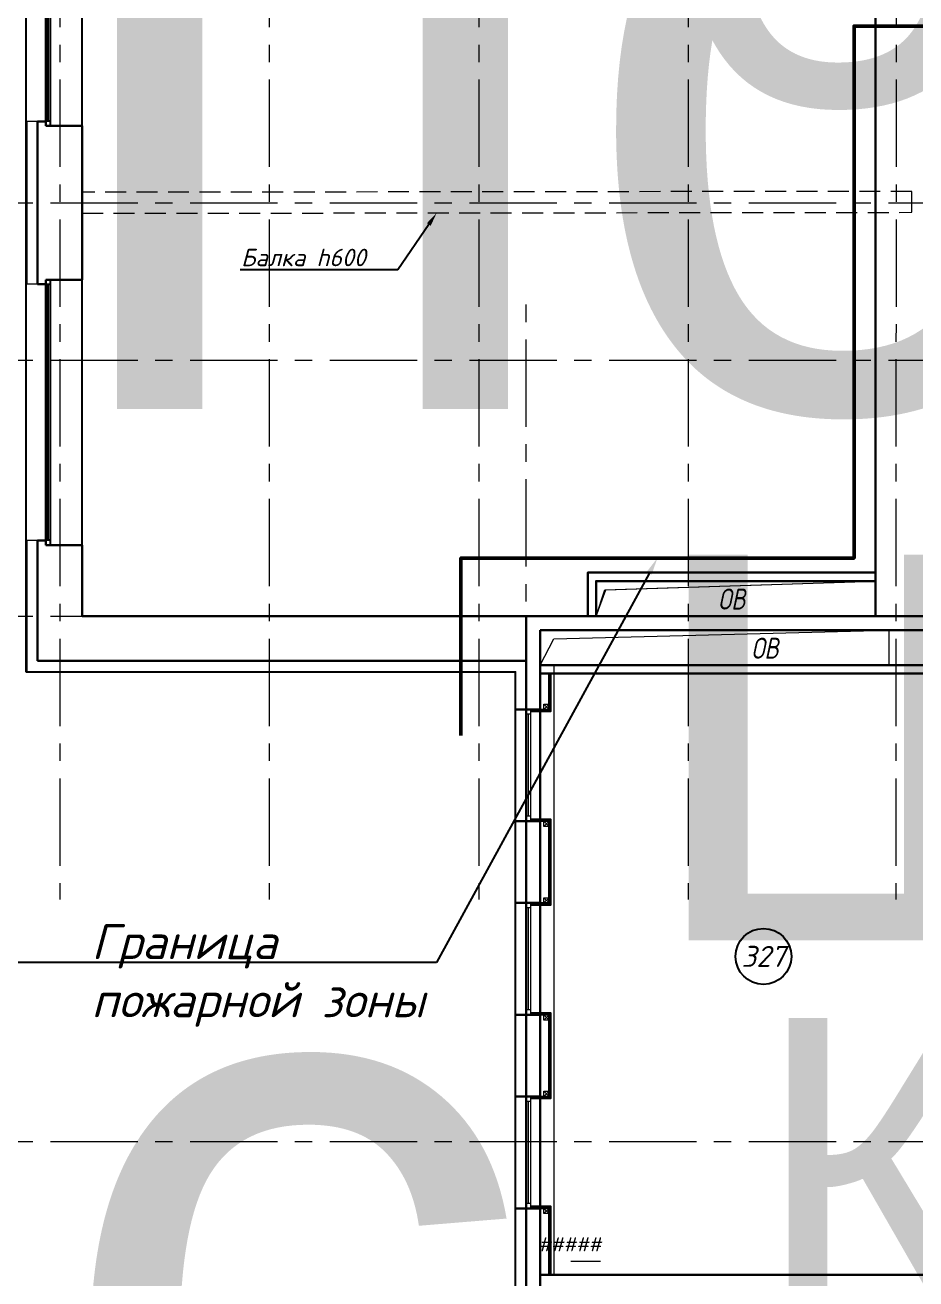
# Model space of a CAD drawing. Header units: millimetres. Extents: x -9096648 to 8741128, y -70248 to 735163.
# Drawn here: x -212731 to -199974, y 313201 to 331144 of the extents above; entities that cross this region are included whole.
import ezdxf
from ezdxf import colors
from ezdxf.entities.mleader import LeaderData, LeaderLine
from ezdxf.enums import TextEntityAlignment as Align
from ezdxf.math import Vec2, Vec3

# ---------------------------------------------------------------- set-up
doc = ezdxf.new("R2018")
doc.units = ezdxf.units.MM
for name, pattern in [('ADSK_Скрыто', [6, 3, -3]), ('ADSK_Штрих_ш3 п1_5', [4.5, 3, -1.5]), ('CENTER', [2, 1.25, -0.25, 0.25, -0.25])]:
    doc.linetypes.add(name, pattern=pattern)
for name, color, linetype, lineweight in [('_0', 250, 'Continuous', 9), ('_Скрыто_', 7, 'ADSK_Скрыто', 9), ('АР_Маркер экспликации', 239, 'Continuous', 13), ('АР_Навесной фасад', 5, 'Continuous', 5), ('АР_Номер помещения', 1, 'Continuous', 25), ('АР_Окна БЛОК', 250, 'Continuous', 13), ('АР_Оси', 193, 'Continuous', 9), ('АР_Отметки', 250, 'Continuous', 15), ('АР_Перегородки газоблок', 165, 'Continuous', 30), ('АР_Подоконники', 163, 'Continuous', 9), ('АР_Помещения_площадь', 19, 'Continuous', 9), ('АР_Размеры', 175, 'Continuous', 9), ('АР_Сущ Несущая стена', 202, 'Continuous', 30), ('АР_тонкая линия', 250, 'Continuous', 0)]:
    doc.layers.add(name, color=color, linetype=linetype, lineweight=lineweight)
doc.layers.add('АР_Выноски_пожарная зона', color=7, linetype='Continuous', lineweight=5, true_color=0xdb0000)
doc.layers.add('Граница ПБ', color=7, linetype='Continuous', lineweight=80, true_color=0xf60404)
doc.layers.add('АР_Названия помещений', color=124, linetype='Continuous', lineweight=5, plot=False)
doc.layers.add('АР_новое окно', color=160, linetype='Continuous')
doc.layers.add('АР_Отверстия', color=251, linetype='Continuous')
doc.styles.add('ISOCPEUR', font='isocpeui.ttf', dxfattribs={"height": 250})
doc.styles.get("Standard").update_dxf_attribs({"font": 'arial.ttf'})

# ---------------------------------------------------------------- blocks, each defined once
blk = doc.blocks.new('*U1961')
at = {"layer": 'АР_новое окно', "color": 8, "lineweight": 20}
for p, q in [((0, 3800), (-70, 3800)), ((0, 0), (-70, 0))]:
    blk.add_line(p, q, dxfattribs=at)
at = {"layer": 'АР_новое окно', "color": 8}
for p, q in [((-70, 3800), (-70, 0)), ((-70, 0), (-70, 3800)), ((0, 3800), (0, 0)), ((0, 3730), (-70, 3730)), ((-35, 3730), (-35, 70)), ((0, 70), (-70, 70))]:
    blk.add_line(p, q, dxfattribs=at)
blk = doc.blocks.new('*U2196')
at = {"layer": 'АР_Номер помещения', "color": 8}
blk.add_circle((-14591, 5587), 400, dxfattribs=at)
at = {"layer": 'АР_Помещения_площадь', "color": 8}
blk.add_line((-16925, 1219), (-17347, 1219), dxfattribs=at)
at = {"color": 8, "style": 'ISOCPEUR', "flags": 1}
blk.add_attdef('КАТЕГОРИЯ', (-499, -2092), '', height=250, dxfattribs=at)
at = {"layer": 'АР_Номер помещения', "color": 8, "style": 'ISOCPEUR'}
blk.add_attdef('НОМЕР_ПОМЕЩЕНИЯ', text='', height=300, dxfattribs=at).set_placement((-14591, 5587), align=Align.MIDDLE_CENTER)
at = {"layer": 'АР_Помещения_площадь', "color": 8, "style": 'ISOCPEUR'}
blk.add_attdef('ПЛОЩАДЬ_ПОМЕЩЕНИЯ', text='', height=200, dxfattribs=at).set_placement((-16920, 1466), align=Align.MIDDLE_RIGHT)
at = {"layer": 'АР_Помещения_площадь', "color": 8, "lineweight": 30, "flags": 104}
blk.add_attdef('ИМЯ_ПОМЕЩЕНИЯ', text='', height=100, dxfattribs=at).set_placement((158, 1217), align=Align.MIDDLE_CENTER)
blk = doc.blocks.new('*U2171')
at = {"color": 8, "style": 'ISOCPEUR', "flags": 1}
blk.add_attdef('КАТЕГОРИЯ', (-499, -2092), '', height=250, dxfattribs=at)
at = {"layer": 'АР_Номер помещения', "color": 8, "style": 'ISOCPEUR'}
blk.add_attdef('НОМЕР_ПОМЕЩЕНИЯ', text='', height=300, dxfattribs=at).set_placement((1135, -4684), align=Align.MIDDLE_CENTER)
at = {"layer": 'АР_Помещения_площадь', "color": 8, "lineweight": 30, "flags": 104}
blk.add_attdef('ИМЯ_ПОМЕЩЕНИЯ', text='', height=100, dxfattribs=at).set_placement((158, 1217), align=Align.MIDDLE_CENTER)
at = {"layer": 'АР_Помещения_площадь', "color": 8, "style": 'ISOCPEUR'}
blk.add_attdef('ПЛОЩАДЬ_ПОМЕЩЕНИЯ', text='', height=200, dxfattribs=at).set_placement((6388, -10752), align=Align.MIDDLE_RIGHT)
blk = doc.blocks.new('*U2167')
at = {"color": 8, "style": 'ISOCPEUR', "flags": 1}
blk.add_attdef('КАТЕГОРИЯ', (-499, -2092), '', height=250, dxfattribs=at)
at = {"layer": 'АР_Номер помещения', "color": 8, "style": 'ISOCPEUR'}
blk.add_attdef('НОМЕР_ПОМЕЩЕНИЯ', text='', height=300, dxfattribs=at).set_placement((-20233, 2600), align=Align.MIDDLE_CENTER)
at = {"layer": 'АР_Помещения_площадь', "color": 8, "style": 'ISOCPEUR'}
blk.add_attdef('ПЛОЩАДЬ_ПОМЕЩЕНИЯ', text='', height=200, dxfattribs=at).set_placement((-20053, 1770), align=Align.MIDDLE_RIGHT)
at = {"layer": 'АР_Помещения_площадь', "color": 8, "lineweight": 30, "flags": 104}
blk.add_attdef('ИМЯ_ПОМЕЩЕНИЯ', text='', height=100, dxfattribs=at).set_placement((158, 1217), align=Align.MIDDLE_CENTER)
blk = doc.blocks.new('A$Ce02d65bd')
at = {"color": 8, "ltscale": 100}
for points in [[(0, 0), (0, 75), (75, 75), (75, 0), (0, 0)], [(0, 0), (75, 75)], [(0, 75), (75, 0)]]:
    blk.add_lwpolyline(points, dxfattribs=at)
blk = doc.blocks.new('_DotSmall')
at = {"color": 8, "linetype": 'ByBlock', "const_width": 0.5}
blk.add_lwpolyline([(-0.0625, 0, 1), (0.0625, 0, 1)], format="xyb", close=True, dxfattribs=at)
blk = doc.blocks.new('*U2981')
at = {"color": 8, "lineweight": 30}
for p, q in [((-1600, 140), (-1600, -220)), ((0, 140), (0, -220))]:
    blk.add_line(p, q, dxfattribs=at)
at = {"color": 8}
for p, q in [((-1600, 140), (0, 140)), ((-1600, 140), (-1600, 140)), ((-1600, 140), (-1600, 140)), ((-1600, 0), (0, 0)), ((0, 140), (0, 140)), ((0, 140), (0, 140)), ((-1600, -70), (0, -70)), ((-1530, 0), (-1530, -70)), ((-1530, -35), (-70, -35)), ((-70, 0), (-70, -70)), ((0, -220), (-1600, -220))]:
    blk.add_line(p, q, dxfattribs=at)

msp = doc.modelspace()

# ---------------------------------------------------------------- linework, layer by layer
at = {"color": 8}
for points in [[(-205493.85, 321350.68), (-205228.09, 321350.68), (-205228.09, 321866.07)], [(-205493.83, 321325.68), (-205203.09, 321325.68), (-205203.09, 321866.07)], [(-205493.83, 321338.18), (-205215.59, 321338.18), (-205215.59, 321866.07)], [(-205493.85, 318555.68), (-205203.12, 318555.68), (-205203.12, 319775.68), (-205493.85, 319775.68)], [(-205493.85, 318568.18), (-205215.62, 318568.18), (-205215.62, 319763.18), (-205493.85, 319763.18)], [(-205539.48, 318580.68), (-205228.12, 318580.68), (-205228.12, 319750.68), (-205605.97, 319750.68)], [(-205493.85, 315785.68), (-205203.12, 315785.68), (-205203.12, 317005.68), (-205493.85, 317005.68)], [(-205493.85, 315798.18), (-205215.62, 315798.18), (-205215.62, 316993.18), (-205493.85, 316993.18)], [(-205493.85, 315810.68), (-205228.12, 315810.68), (-205228.12, 316980.68), (-205493.85, 316980.68)], [(-205228.09, 313260.68), (-205228.09, 314210.68), (-205605.95, 314210.68)], [(-205203.09, 313260.68), (-205203.09, 314235.68), (-205493.83, 314235.68)], [(-205215.59, 313260.68), (-205215.59, 314223.18), (-205493.83, 314223.18)]]:
    msp.add_lwpolyline(points, dxfattribs=at)
at = {"layer": '_Скрыто_', "color": 8, "linetype": 'ADSK_Штрих_ш3 п1_5', "lineweight": 13, "ltscale": 100}
msp.add_lwpolyline([(-211914.04, 328450.68), (-200033.92, 328464.5), (-200033.92, 328764.5), (-211914.04, 328750.68)], close=True, dxfattribs=at)
at = {"layer": 'АР_Навесной фасад', "color": 8, "ltscale": 100}
for p, q in [((-212714.04, 321885.68), (-205713.85, 321885.68)), ((-212704.04, 321895.68), (-205703.85, 321895.68)), ((-205713.85, 304975.68), (-205713.85, 321885.68)), ((-205703.85, 304965.68), (-205703.85, 321895.68))]:
    msp.add_line(p, q, dxfattribs=at)
for points in [[(-212554.04, 329765.68), (-212714.04, 329765.68)], [(-212554.04, 327435.68), (-212714.04, 327435.68)], [(-212554.04, 323765.68), (-212714.04, 323765.68)]]:
    msp.add_lwpolyline(points, dxfattribs=at)
at = {"layer": 'АР_новое окно', "color": 8}
for p, q in [((-212714.04, 321885.68), (-212714.04, 346180.68)), ((-211914.04, 329700.68), (-211914.04, 333500.68)), ((-211914.04, 323700.68), (-211914.04, 327500.68))]:
    msp.add_line(p, q, dxfattribs=at)
at = {"layer": 'АР_новое окно', "color": 8, "ltscale": 100}
for p, q in [((-212704.04, 327435.68), (-212704.04, 329765.68)), ((-212704.04, 321895.68), (-212704.04, 323765.68))]:
    msp.add_line(p, q, dxfattribs=at)
at = {"layer": 'АР_Оси', "color": 8, "linetype": 'CENTER', "ltscale": 1000}
for p, q in [((-212233.92, 374363.15), (-212233.92, 318630.8)), ((-209233.92, 374363.15), (-209233.92, 318630.8)), ((-206233.92, 374363.15), (-206233.92, 318630.8)), ((-203233.92, 374363.15), (-203233.92, 318630.8)), ((-200233.92, 374363.15), (-200263.92, 318630.8)), ((-224367.61, 328600.68), (-141189.21, 328600.68)), ((-205553.85, 293394.41), (-205553.85, 327278.34)), ((-224367.61, 326350.68), (-141189.21, 326350.68)), ((-224367.61, 322685.68), (-140770.44, 322685.68)), ((-224367.61, 315165.68), (-140770.44, 315165.68))]:
    msp.add_line(p, q, dxfattribs=at)
at = {"layer": 'АР_Перегородки газоблок', "color": 8, "ltscale": 100}
for points in [[(-204673.85, 322685.68), (-204673.85, 323308.06), (-200554.04, 323308.06)], [(-204553.85, 322685.68), (-204553.85, 323188.06), (-200554.04, 323188.06)], [(-198978.87, 321986.07), (-205353.87, 321986.07)], [(-198978.87, 321866.07), (-205353.87, 321866.07)], [(-205353.85, 313260.68), (-198978.85, 313260.68)]]:
    msp.add_lwpolyline(points, dxfattribs=at)
at = {"layer": 'АР_Подоконники', "color": 8, "ltscale": 100}
msp.add_line((-205153.85, 313260.68), (-205153.85, 321966.07), dxfattribs=at)
at = {"layer": 'АР_Размеры', "color": 8, "ltscale": 100}
msp.add_line((-200358.37, 321986.07), (-200358.37, 322485.68), dxfattribs=at)
at = {"layer": 'АР_Сущ Несущая стена', "color": 8, "lineweight": 15, "ltscale": 100}
for p, q in [((-212435.12, 329700.68), (-212435.12, 333500.68)), ((-212435.12, 323700.68), (-212435.12, 327500.68))]:
    msp.add_line(p, q, dxfattribs=at)
at = {"layer": 'АР_Сущ Несущая стена', "color": 8, "ltscale": 100}
for p, q in [((-200554.04, 322685.68), (-200554.04, 331935.68)), ((-212554.04, 327435.68), (-212554.04, 329765.68)), ((-212435.12, 329765.68), (-212554.04, 329765.68)), ((-212435.12, 329700.68), (-212435.12, 329765.68)), ((-212435.12, 329700.68), (-211914.04, 329700.68)), ((-212435.12, 329700.68), (-211914.04, 329700.68)), ((-211914.04, 327500.68), (-211914.04, 329700.68)), ((-212435.12, 327500.68), (-211914.04, 327500.68)), ((-212435.12, 327500.68), (-211914.04, 327500.68)), ((-212435.12, 327435.68), (-212435.12, 327500.68)), ((-212435.12, 327435.68), (-212554.04, 327435.68)), ((-212554.04, 322045.68), (-212554.04, 323765.68)), ((-212435.12, 323765.68), (-212554.04, 323765.68)), ((-212435.12, 323700.68), (-212435.12, 323765.68)), ((-212435.12, 323700.68), (-211914.04, 323700.68)), ((-212435.12, 323700.68), (-211914.04, 323700.68)), ((-211914.04, 322685.68), (-211914.04, 323700.68)), ((-211914.04, 322685.68), (-194938.85, 322685.68)), ((-205553.85, 304815.68), (-205553.85, 322685.68)), ((-205353.85, 304815.68), (-205353.85, 322485.68)), ((-205353.85, 322485.68), (-198978.85, 322485.68)), ((-212554.04, 322045.68), (-205553.85, 322045.68))]:
    msp.add_line(p, q, dxfattribs=at)
at = {"layer": 'АР_тонкая линия', "color": 8, "ltscale": 100}
for points in [[(-204553.85, 322685.68), (-204431.1, 323063.33), (-200554.04, 323188.06)], [(-204553.85, 322685.68), (-204416.1, 323063.33), (-200554.04, 323188.06)], [(-205353.85, 321986.07), (-205161.12, 322358.58), (-200358.37, 322485.68)]]:
    msp.add_lwpolyline(points, dxfattribs=at)
at = {"layer": 'Граница ПБ', "color": 8, "lineweight": 50, "ltscale": 100}
msp.add_lwpolyline([(-190243.17, 331128.78), (-200860.41, 331128.78), (-200860.41, 323516.66), (-206491.04, 323516.66), (-206491.04, 320978.2)], dxfattribs=at)

# ---------------------------------------------------------------- block references
at = {"layer": '_0', "color": 8, "lineweight": -3, "ltscale": 500, "rotation": 90}
for p in [(-205228.09, 321350.68), (-205228.12, 319675.68), (-205228.12, 318580.68), (-205228.12, 316905.68), (-205228.12, 315810.68), (-205228.09, 314135.68)]:
    msp.add_blockref('A$Ce02d65bd', p, dxfattribs=at)
at = {"layer": 'АР_Маркер экспликации', "color": 8}
ref = msp.add_blockref('*U2167', (-184228.82, 360663.03), dxfattribs=at)
lines = msp.add_mtext('Многофункциональный информационный библиотечный центр с зоной для индивидуальных занятий', dxfattribs={"layer": 'АР_Названия помещений', "color": 8, "insert": (-203894.18, 361192.51), "char_height": 7190.0154, "width": 926.94, "attachment_point": 1})
ref.add_attrib('ИМЯ_ПОМЕЩЕНИЯ', '', (-203894.18, 361192.51), dxfattribs={"flags": 104}).embed_mtext(lines)
ref = msp.add_blockref('*U2171', (-214388.16, 358075.44), dxfattribs=at)
lines = msp.add_mtext('Универсальное помещение с возможностью организации гимнастического зала (хореография)', dxfattribs={"layer": 'АР_Названия помещений', "color": 8, "insert": (-212380.33, 353378.68), "char_height": 10397.4742, "width": 926.94, "attachment_point": 1})
ref.add_attrib('ИМЯ_ПОМЕЩЕНИЯ', '', (-212380.33, 353378.68), dxfattribs={"flags": 104}).embed_mtext(lines)
ref = msp.add_blockref('*U2196', (-187566.72, 312229.31), dxfattribs=at)
ref.add_attrib('НОМЕР_ПОМЕЩЕНИЯ', '327', dxfattribs={"layer": 'АР_Номер помещения', "color": 8, "height": 300, "style": 'ISOCPEUR'}).set_placement((-202157.97, 317816.47), align=Align.MIDDLE_CENTER)
lines = msp.add_mtext('Кабинет истории тип 1', dxfattribs={"layer": 'АР_Названия помещений', "color": 8, "insert": (-202287.46, 316936.13), "char_height": 4466.6703, "width": 926.94, "attachment_point": 1})
ref.add_attrib('ИМЯ_ПОМЕЩЕНИЯ', '', (-202287.46, 316936.13), dxfattribs={"flags": 104}).embed_mtext(lines)
ref.add_attrib('ПЛОЩАДЬ_ПОМЕЩЕНИЯ', '#####', dxfattribs={"layer": 'АР_Помещения_площадь', "color": 8, "height": 200, "style": 'ISOCPEUR'}).set_placement((-204486.54, 313695.05), align=Align.MIDDLE_RIGHT)
at = {"layer": 'АР_новое окно', "color": 8, "xscale": -1, "rotation": 180}
for p in [(-212365.12, 333500.68), (-212365.12, 327500.68)]:
    msp.add_blockref('*U1961', p, dxfattribs=at)
at = {"layer": 'АР_Окна БЛОК', "color": 8, "rotation": 270}
for p in [(-205493.85, 319750.68), (-205493.85, 316980.68), (-205493.85, 314210.68)]:
    msp.add_blockref('*U2981', p, dxfattribs=at)

# ---------------------------------------------------------------- texts
at = {"layer": 'АР_Отверстия', "color": 8, "ltscale": 100, "char_height": 300, "attachment_point": 5, "line_spacing_factor": 0.7, "style": 'ISOCPEUR'}
for insert in [(-202612.91, 322929.83), (-202137.75, 322226.63)]:
    msp.add_mtext('\\A1;{\\W0.8;ОВ}', dxfattribs=dict(at, insert=insert))

# ---------------------------------------------------------------- leaders
at = {"layer": '_Скрыто_', "color": 8, "linetype": 'ByBlock', "lineweight": 13, "ltscale": 100}
ml = msp.add_multileader_mtext('Standard', dxfattribs=at)
ml.set_content('Балка h600', color=8, style='ISOCPEUR')
ml.set_leader_properties(color=8)
ml.build(insert=Vec2(0, 0))
ml.multileader.update_dxf_attribs({"text_left_attachment_type": 6, "text_right_attachment_type": 6, "dogleg_length": 374, "arrow_head_size": 200})
ctx = ml.context
ctx.base_point, ctx.char_height, ctx.arrow_head_size, ctx.landing_gap_size, ctx.plane_origin = Vec3(-209657.94, 327643.44), 250, 200, 20, Vec3(-215791.18, 322555.39)
ctx.left_attachment, ctx.right_attachment = 6, 6
notes = []
notes.append((ctx, [(0, (1, 1, 0), (-207391.85, 327643.44), (-1, 0), 374, [(0, [(-206836.39, 328456.59)], 0, [])])]))
ctx.mtext.insert, ctx.mtext.width, ctx.mtext.flow_direction = Vec3(-209637.94, 327943.44), 5515.8585, 5
at = {"layer": 'АР_Выноски_пожарная зона', "color": 8}
ml = msp.add_multileader_mtext('Standard', dxfattribs=at)
ml.set_content('{\\H1.25x;Граница пожарной зоны} ', color=8, style='ISOCPEUR')
ml.set_leader_properties(color=8)
ml.build(insert=Vec2(0, 0))
ml.multileader.update_dxf_attribs({"text_left_attachment_type": 6, "text_right_attachment_type": 6, "dogleg_length": 100, "arrow_head_size": 250})
ctx = ml.context
ctx.base_point, ctx.char_height, ctx.arrow_head_size, ctx.landing_gap_size, ctx.plane_origin = Vec3(-211807.18, 317728.32), 400, 250, 25, Vec3(-205773.89, 314421.45)
ctx.left_attachment, ctx.right_attachment = 6, 6
notes.append((ctx, [(1, (1, 1, 0), (-206841.28, 317728.32), (-1, 0), 100, [(0, [(-203675.73, 323516.66)], 256, [])])]))
ctx.mtext.insert, ctx.mtext.width, ctx.mtext.flow_direction = Vec3(-211782.18, 318278.32), 5825.4594, 5
at = {"layer": 'АР_Отметки', "color": 8}
ml = msp.add_multileader_mtext('Standard', dxfattribs=at)
ml.set_content('+12,200', color=8, style='ISOCPEUR')
ml.set_leader_properties(color=8, linetype='Continuous', lineweight=-1)
ml.set_arrow_properties(name='DOTSMALL')
ml.build(insert=Vec2(0, 0))
ml.multileader.update_dxf_attribs({"has_text_frame": 1, "text_left_attachment_type": 4, "text_right_attachment_type": 4, "dogleg_length": 100, "arrow_head_size": 180})
ctx = ml.context
ctx.base_point, ctx.char_height, ctx.arrow_head_size, ctx.landing_gap_size, ctx.plane_origin = Vec3(-203105.26, 416224.55), 250, 180, 50, Vec3(-177869.35, 404601.43)
ctx.left_attachment, ctx.right_attachment = 4, 4
notes.append((ctx, [(0, (0, 0, 0), (0, 0), (1, 0), 1, [])]))
ctx.mtext.insert, ctx.mtext.width, ctx.mtext.line_spacing_style, ctx.mtext.flow_direction = Vec3(-203055.26, 416557.88), 852.697, 2, 5
ml = msp.add_multileader_mtext('Standard', dxfattribs=at)
ml.set_content('+12,650', color=8, style='ISOCPEUR')
ml.set_leader_properties(color=8, linetype='Continuous', lineweight=-1)
ml.set_arrow_properties(name='DOTSMALL')
ml.build(insert=Vec2(0, 0))
ml.multileader.update_dxf_attribs({"has_text_frame": 1, "text_left_attachment_type": 4, "text_right_attachment_type": 4, "dogleg_length": 100, "arrow_head_size": 180})
ctx = ml.context
ctx.base_point, ctx.char_height, ctx.arrow_head_size, ctx.landing_gap_size, ctx.plane_origin = Vec3(-203105.26, 415640.23), 250, 180, 50, Vec3(-177869.35, 404017.11)
ctx.left_attachment, ctx.right_attachment = 4, 4
notes.append((ctx, [(0, (0, 0, 0), (0, 0), (1, 0), 1, [])]))
ctx.mtext.insert, ctx.mtext.width, ctx.mtext.line_spacing_style, ctx.mtext.flow_direction = Vec3(-203055.26, 415973.56), 852.697, 2, 5
ml = msp.add_multileader_mtext('Standard', dxfattribs=at)
ml.set_content('+8,400', color=8, style='ISOCPEUR')
ml.set_leader_properties(color=8, linetype='Continuous', lineweight=-1)
ml.set_arrow_properties(name='DOTSMALL')
ml.build(insert=Vec2(0, 0))
ml.multileader.update_dxf_attribs({"has_text_frame": 1, "text_left_attachment_type": 4, "text_right_attachment_type": 4, "dogleg_length": 100, "arrow_head_size": 180})
ctx = ml.context
ctx.base_point, ctx.char_height, ctx.arrow_head_size, ctx.landing_gap_size, ctx.plane_origin = Vec3(-204128.32, 361693.81), 250, 180, 50, Vec3(-203901.05, 361486.64)
ctx.left_attachment, ctx.right_attachment = 4, 4
notes.append((ctx, [(0, (0, 0, 0), (0, 0), (1, 0), 1, [])]))
ctx.mtext.insert, ctx.mtext.width, ctx.mtext.line_spacing_style, ctx.mtext.flow_direction = Vec3(-204078.32, 362027.14), 852.697, 2, 5
ml = msp.add_multileader_mtext('Standard', dxfattribs=at)
ml.set_content('+8,400', color=8, style='ISOCPEUR')
ml.set_leader_properties(color=8, linetype='Continuous', lineweight=-1)
ml.set_arrow_properties(name='DOTSMALL')
ml.build(insert=Vec2(0, 0))
ml.multileader.update_dxf_attribs({"has_text_frame": 1, "text_left_attachment_type": 4, "text_right_attachment_type": 4, "dogleg_length": 100, "arrow_head_size": 180})
ctx = ml.context
ctx.base_point, ctx.char_height, ctx.arrow_head_size, ctx.landing_gap_size, ctx.plane_origin = Vec3(-213964.52, 351820.44), 250, 180, 50, Vec3(-213737.24, 351613.27)
ctx.left_attachment, ctx.right_attachment = 4, 4
notes.append((ctx, [(0, (0, 0, 0), (0, 0), (1, 0), 1, [])]))
ctx.mtext.insert, ctx.mtext.width, ctx.mtext.line_spacing_style, ctx.mtext.flow_direction = Vec3(-213914.52, 352153.77), 852.697, 2, 5
for ctx, leaders in notes:
    for number, flags, end, landing, length, lines in leaders:
        leader = LeaderData()
        leader.index, (leader.has_last_leader_line, leader.has_dogleg_vector, leader.attachment_direction) = number, flags
        leader.last_leader_point, leader.dogleg_vector, leader.dogleg_length = Vec3(end), Vec3(landing), length
        for number, points, colour, breaks in lines:
            line = LeaderLine()
            line.index, line.vertices, line.color, line.breaks = number, Vec3.list(points), colors.encode_raw_color(colour), breaks
            leader.lines.append(line)
        ctx.leaders.append(leader)

doc.saveas('drawing.dxf')
